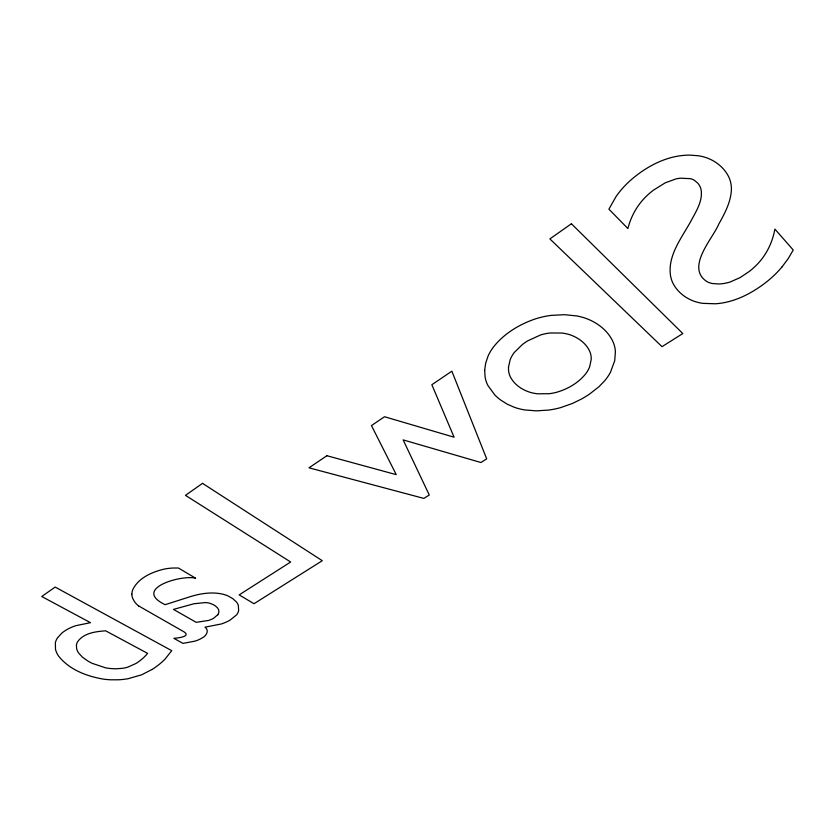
<?xml version="1.0" encoding="UTF-8"?>
<svg xmlns="http://www.w3.org/2000/svg" width="835" height="835" viewBox="0 0 835 835"><rect width="100%" height="100%" fill="white"/><g stroke="black" fill="none" stroke-linecap="round" stroke-linejoin="round"><path stroke-width="1.25" d="M782.092 266.824L788.125 258.725L793.25 250.02L774.88 229.082C772.552 242.14 766.603 254.602 757.366 264.184A61.164 44.224 -22.2 0 1 749.245 271.479L740.175 277.575L730.155 281.99A32.064 22.858 -21.8 0 1 718.758 283.983L712.38 283.514A23.171 16.481 -21.5 0 1 707.078 281.698C685.076 267.67 713.08 238.173 718.705 224.239C724.77 213.363 731.084 201.757 731.418 189.002A49.088 36.73 -23.1 0 0 728.934 177.312C724.832 168.566 716.952 161.875 708.059 158.337A50.444 37.836 -23.1 0 0 698.248 155.748L690.065 155.122A58.972 44.13 -22.7 0 0 684.251 155.341A58.21 43.577 -22.7 0 0 672.54 157.241C656.707 161.218 642.365 169.902 630.195 180.621A84.554 62.541 -22.2 0 0 616.063 196.549L608.913 209.157L627.899 228.55C630.686 217.507 636.124 207.122 643.889 198.772A61.477 45.351 -22.2 0 1 653.367 190.213L665.224 182.834L675.745 178.993A32.993 24.664 -22.7 0 1 680.181 178.189L690.43 178.659A19.81 14.863 -23.2 0 1 694.428 180.36L697.653 183.032A25.572 19.195 -22.9 0 1 701.045 189.451C703.028 200.494 696.463 210.764 691.474 220.075C682.352 237.13 667.29 255.113 670.557 275.936A56.008 39.913 -21.7 0 0 673.49 284.286C677.884 292.146 685.368 298.053 693.77 301.122A49.62 35.3 -21.5 0 0 702.726 303.345L715.365 303.783A54.964 39.151 -21.7 0 0 728.6 301.665C742.868 297.97 755.863 290.392 767.344 281.28A90.608 65.61 -22.2 0 0 782.092 266.824M152.022 669.472L141.637 674.816L128.152 678.698A47.198 27.419 2.6 0 1 118.497 679.784L110.992 679.805A46.541 27.033 2.6 0 1 103.582 679.147C86.934 676.371 69.389 669.764 58.627 656.153A49.15 28.661 2.9 0 1 55.496 649.338L55.371 642.72A37.982 22.117 3.2 0 1 57.542 637.783L61.769 633.18A48.461 28.171 2.9 0 1 65.881 630.206A44.62 25.958 3 0 1 75.933 625.655L90.483 622.68L41.75 596.503L55.162 587.068L171.739 650.674L164.819 659.399A115.491 68.303 4.1 0 1 152.074 669.503M138.892 606.074L184.211 631.959C191.309 636.771 176.905 638.055 173.878 638.347L182.969 643.378L194.357 641.259A24.403 14.602 1 0 0 201.987 638.034C206.109 636.28 209.742 630.446 205.034 627.168L221.369 623.964A42.157 25.833 0.7 0 0 230.147 620.081L236.555 614.894A23.683 14.435 0.2 0 0 238.633 610.646L238.34 605.344A23.328 14.226 0.2 0 0 236.305 601.837L232.756 598.632L228.091 595.981A24.455 14.915 0.3 0 0 221.724 593.935C211.14 591.785 200.17 593.57 189.983 596.754L165.142 604.686C131.794 588.748 181.372 574.605 195.588 578.185L178.429 568.03L173.649 568.009A38.055 23.463 1.4 0 0 164.422 569.053C152.137 571.933 138.245 577.841 132.64 589.959A33.557 20.604 1.7 0 0 131.899 594.165M138.829 606.106A27.826 17.065 1.9 0 1 133.652 600.177A29.34 18.015 1.9 0 1 131.805 594.165M484.665 370.364L485.104 377.096A58.826 41.959 -12.7 0 0 487.87 385.457L494.8 394.934A77.676 55.465 -13.5 0 0 500.676 400.028L507.189 404.15L514.308 407.282A55.841 39.694 -12.6 0 0 524.745 409.933L536.3 410.862L548.585 410.079A63.272 45.111 -12.8 0 0 560.619 407.626L572.382 403.482L581.066 399.245A89.71 64.827 -12.8 0 0 589.479 394.13L598.956 386.72L604.697 380.76A61.915 44.151 -13.2 0 0 610.489 372.243L614.727 360.699L615.405 351.556A57.688 41.124 -13.4 0 0 613.506 342.955C608.966 331.745 598.82 323.604 587.84 319.116A58.189 41.593 -13.3 0 0 576.797 315.933L564.418 314.691L551.194 315.39A62.886 44.881 -13.2 0 0 535.183 318.97C519.099 324.45 503.776 333.749 493.255 347.287A61.519 43.89 -12.8 0 0 488.005 356.242L485.657 363.246L484.665 370.364M508.494 367.181L508.515 370.093A37.377 26.668 -12.8 0 0 510.352 376.888C514.078 384.225 521.322 389.298 528.962 391.949A37.064 26.386 -12.9 0 0 537.615 393.796L549.086 393.713A37.658 26.814 -12.9 0 0 556.663 392.262C567.831 389.058 578.478 382.868 585.773 373.715A38.243 27.252 -13.1 0 0 589.656 366.784L591.211 359.499A36.583 26.073 -13.2 0 0 590.209 352.579C587.088 344.208 579.344 338.311 571.203 335.211A38.285 27.346 -13.1 0 0 562.258 333.071L550.328 332.967A36.917 26.396 -13.1 0 0 540.579 334.96L527.605 340.92A54.118 38.358 -13.2 0 0 522.355 344.552L514.287 352.485A39.631 28.275 -12.9 0 0 510.195 359.645L508.494 367.181M76.434 645.1L76.622 648.565A31.626 18.453 2.8 0 0 78.626 653.001L82.456 657.197L88.093 661.153A54.807 32.273 2.4 0 0 92.278 663.387L105.534 667.812A31.803 18.516 2.6 0 0 111.66 668.616A32.252 18.787 2.6 0 0 116.347 668.772L122.254 668.344A26.543 15.427 2.5 0 0 127.682 667.196L136.042 663.449A75.087 44.151 3.6 0 0 147.607 653.367L105.607 630.801C95.681 631.615 83.677 632.899 77.571 641.854A24.528 14.299 3 0 0 76.434 645.1M217.799 614.727L213.583 618.276A23.244 14.164 0.7 0 1 208.719 620.405L196.204 622.326L173.45 609.404L193.97 603.747L205.535 602.557A13.725 8.35 0.5 0 1 210.378 603.454L213.478 604.759A18.871 11.45 0.6 0 1 215.159 605.782L217.288 607.64A13.329 8.099 0.5 0 1 218.76 610.5L218.822 610.928A14.331 8.715 0.5 0 1 218.812 612.243A13.59 8.256 0.5 0 1 217.799 614.727M202.529 483.35L185.474 495.353L290.663 561.997L239.175 594.885L253.986 603.726L322.279 560.702L202.529 483.35M571.401 223.77L549.879 238.914L662.009 346.661L682.811 333.551L571.401 223.77M326.902 455.722L309.002 467.819L423.856 498.411L429.273 495.009L403.128 439.878L480.908 462.517L486.69 458.874L451.86 371.189L431.852 384.726L454.083 437.206L384.528 416.738L371.46 425.568L396.249 474.645L326.902 455.722"/></g></svg>
